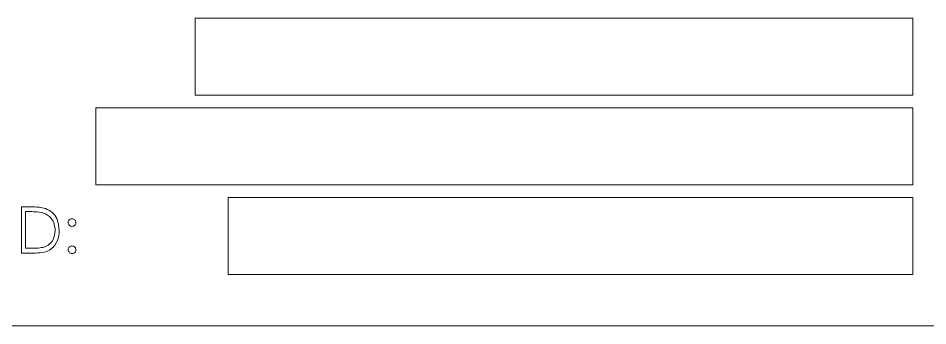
# Model space of a CAD drawing. Header units: inches. Extents: x 26 to 204, y -167 to -88.
# Drawn here: x 183.797 to 185.572, y -103.209 to -102.609 of the extents above; entities that cross this region are included whole.
import ezdxf

# ---------------------------------------------------------------- set-up
doc = ezdxf.new("R2010")
doc.units = ezdxf.units.IN
doc.header["$MEASUREMENT"] = 0
doc.layers.add('SLD-0', color=179, linetype='Continuous')

msp = doc.modelspace()

# ---------------------------------------------------------------- linework, layer by layer
at = {"layer": 'SLD-0', "color": 179, "linetype": 'Continuous', "lineweight": 15}
for p, q in [((185.5426, -102.6087), (184.1422, -102.6087)), ((184.1422, -102.6087), (184.1422, -102.7587)), ((185.5426, -102.7587), (185.5426, -102.6087)), ((184.1422, -102.7587), (185.5426, -102.7587)), ((183.9483, -102.7837), (183.9483, -102.9337)), ((185.5426, -102.7837), (183.9483, -102.7837)), ((185.5426, -102.9337), (185.5426, -102.7837)), ((183.9483, -102.9337), (185.5426, -102.9337)), ((185.5426, -102.9587), (184.2068, -102.9587)), ((184.2068, -102.9587), (184.2068, -103.1087)), ((185.5426, -103.1087), (185.5426, -102.9587)), ((183.8033, -103.0667), (183.8033, -102.9767)), ((183.8033, -102.9767), (183.8215, -102.9767)), ((183.8177, -102.9859), (183.8114, -102.9859)), ((183.8114, -102.9859), (183.8114, -103.0574)), ((183.8312, -103.0667), (183.8033, -103.0667)), ((183.8114, -103.0574), (183.8217, -103.0574)), ((184.2068, -103.1087), (185.5426, -103.1087)), ((182.4148, -103.2087), (185.6648, -103.2087))]:
    msp.add_line(p, q, dxfattribs=at)
for points, knots in [([(183.8215, -102.9767), (183.8269, -102.9767), (183.8365, -102.9767), (183.8459, -102.9789), (183.85, -102.9799)], [0, 0, 0, 0, 0.560445, 1, 1, 1, 1]), ([(183.8453, -102.9884), (183.8402, -102.9875), (183.8311, -102.9859), (183.8218, -102.9859), (183.8177, -102.9859)], [0, 0, 0, 0, 0.559542, 1, 1, 1, 1]), ([(183.8691, -103.0228), (183.8688, -103.0186), (183.8682, -103.0101), (183.8626, -102.9995), (183.8546, -102.992), (183.8484, -102.9896), (183.8453, -102.9884)], [0, 0, 0, 0, 0.280202, 0.559767, 0.779799, 1, 1, 1, 1]), ([(183.85, -102.9799), (183.8546, -102.9821), (183.8638, -102.9866), (183.8749, -103.0017), (183.8763, -103.0148), (183.8771, -103.0228)], [0, 0, 0, 0, 0.280262, 0.560715, 1, 1, 1, 1]), ([(183.8944, -103.0072), (183.8946, -103.0061), (183.8948, -103.0039), (183.8969, -103.0015), (183.8993, -103), (183.9011, -102.9998), (183.9019, -102.9997)], [0, 0, 0, 0, 0.2795343, 0.5594491, 0.7796843, 1, 1, 1, 1]), ([(183.9019, -103.0147), (183.9008, -103.0146), (183.8986, -103.0143), (183.8962, -103.0123), (183.8947, -103.0098), (183.8945, -103.0081), (183.8944, -103.0072)], [0, 0, 0, 0, 0.279644, 0.55929, 0.779613, 1, 1, 1, 1]), ([(183.9019, -102.9997), (183.903, -102.9999), (183.9053, -103.0001), (183.9077, -103.0022), (183.9092, -103.0046), (183.9094, -103.0064), (183.9094, -103.0072)], [0, 0, 0, 0, 0.279622, 0.559234, 0.779532, 1, 1, 1, 1]), ([(183.9094, -103.0072), (183.9093, -103.0083), (183.9091, -103.0106), (183.907, -103.013), (183.9046, -103.0145), (183.9028, -103.0147), (183.9019, -103.0147)], [0, 0, 0, 0, 0.27953, 0.559374, 0.779549, 1, 1, 1, 1]), ([(183.8771, -103.0228), (183.8765, -103.0296), (183.8752, -103.043), (183.8635, -103.0591), (183.8471, -103.0662), (183.8365, -103.0665), (183.8312, -103.0667)], [0, 0, 0, 0, 0.280122, 0.559245, 0.778834, 1, 1, 1, 1]), ([(183.8474, -103.0551), (183.851, -103.0536), (183.8582, -103.0504), (183.8673, -103.039), (183.8684, -103.0289), (183.8691, -103.0228)], [0, 0, 0, 0, 0.28054, 0.561014, 1, 1, 1, 1]), ([(183.8217, -103.0574), (183.8265, -103.0574), (183.8352, -103.0575), (183.8437, -103.0558), (183.8474, -103.0551)], [0, 0, 0, 0, 0.560429, 1, 1, 1, 1]), ([(183.8944, -103.0603), (183.8946, -103.0592), (183.8948, -103.057), (183.8969, -103.0545), (183.8993, -103.053), (183.9011, -103.0529), (183.9019, -103.0528)], [0, 0, 0, 0, 0.279601, 0.559266, 0.779567, 1, 1, 1, 1]), ([(183.9019, -103.0678), (183.9008, -103.0677), (183.8986, -103.0674), (183.8962, -103.0654), (183.8947, -103.0629), (183.8945, -103.0612), (183.8944, -103.0603)], [0, 0, 0, 0, 0.279573, 0.559171, 0.779604, 1, 1, 1, 1]), ([(183.9019, -103.0528), (183.903, -103.0529), (183.9053, -103.0532), (183.9077, -103.0553), (183.9092, -103.0577), (183.9094, -103.0594), (183.9094, -103.0603)], [0, 0, 0, 0, 0.279579, 0.55917, 0.779451, 1, 1, 1, 1]), ([(183.9094, -103.0603), (183.9093, -103.0614), (183.909, -103.0636), (183.907, -103.0661), (183.9045, -103.0676), (183.9028, -103.0677), (183.9019, -103.0678)], [0, 0, 0, 0, 0.279412, 0.559373, 0.779668, 1, 1, 1, 1])]:
    msp.add_open_spline(points, degree=3, knots=knots, dxfattribs=at)

doc.saveas('drawing.dxf')
